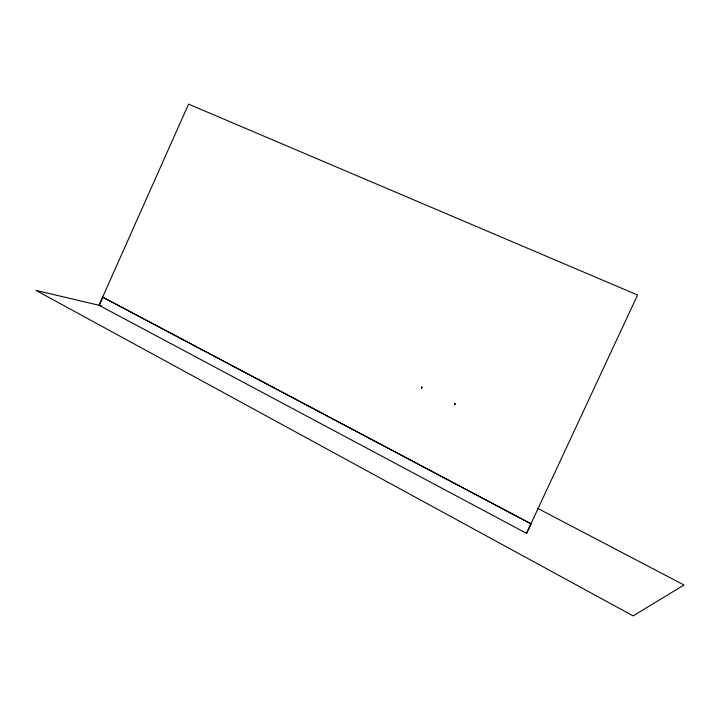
<?xml version="1.0" encoding="UTF-8"?>
<svg xmlns="http://www.w3.org/2000/svg" width="720" height="720" viewBox="0 0 720 720"><rect width="100%" height="100%" fill="white"/><g stroke="black" fill="none" stroke-linecap="round" stroke-linejoin="round"><path stroke-width="1.08" d="M99.234 305.325L102.825 297.243L531.045 523.845L526.482 533.412L637.569 295.011L188.568 104.121L99.009 305.271L526.599 533.394M421.398 386.982L422.415 387.585M421.857 387.306L421.398 388.485M454.5 403.47L455.553 404.091M454.968 403.803L454.509 404.991M531.045 523.845L102.825 297.243M101.619 305.883L36 290.412L633.114 615.879L684 584.991L537.687 508.383"/></g></svg>
